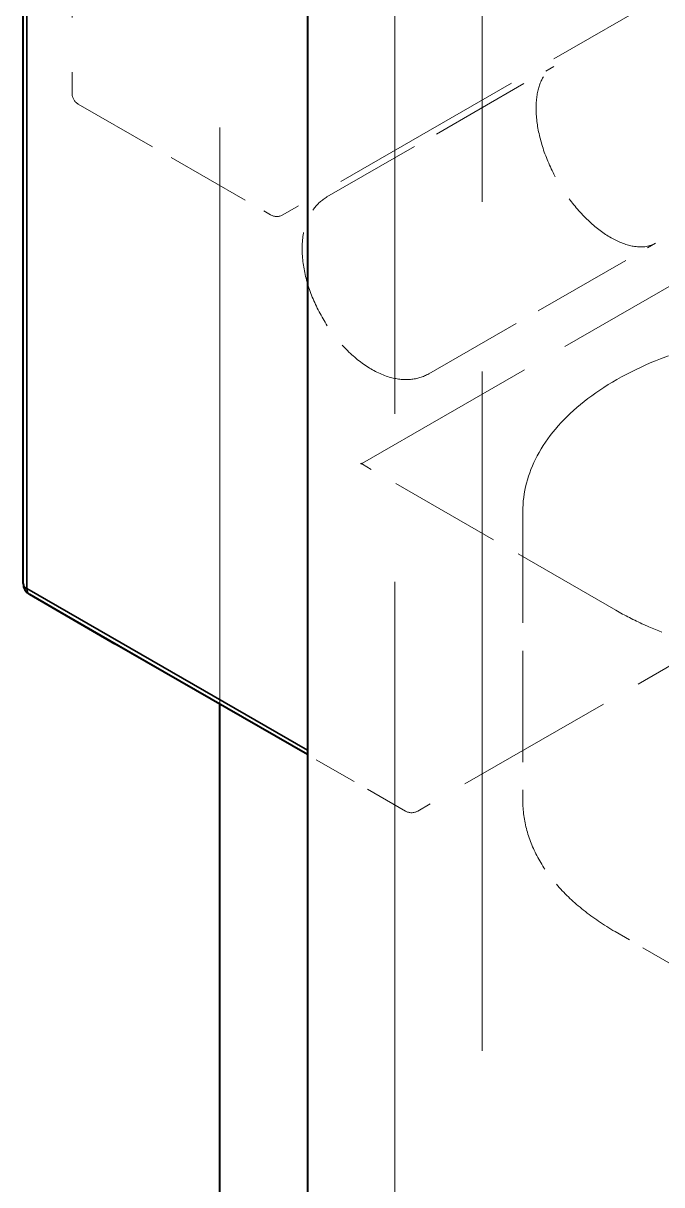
# Model space of a CAD drawing. Header units: millimetres. Extents: x 0 to 2378, y 0 to 1682.
# Drawn here: x 2101.5 to 2105.64, y 1454.48 to 1462 of the extents above; entities that cross this region are included whole.
import ezdxf

# ---------------------------------------------------------------- set-up
doc = ezdxf.new("R2010")
doc.units = ezdxf.units.MM
doc.header["$LTSCALE"] = 2
doc.linetypes.add('DASHED', pattern=[0.2067, 0.1654, -0.0413])
for name, color, linetype, lineweight in [('가려진 것(ISO)', 2, 'DASHED', 18), ('가시적인 것(ISO)', 3, 'Continuous', 40), ('가시적인 좁은 것(ISO)', 3, 'Continuous', 35)]:
    doc.layers.add(name, color=color, linetype=linetype, lineweight=lineweight)

msp = doc.modelspace()

# ---------------------------------------------------------------- linework, layer by layer
at = {"layer": '가려진 것(ISO)', "ltscale": 13.16608}
msp.add_line((2103.9086, 1410.4833), (2103.9086, 1535.0775), dxfattribs=at)
at = {"layer": '가려진 것(ISO)', "ltscale": 13.288179}
msp.add_line((2104.4743, 1514.6767), (2104.4743, 1447.3108), dxfattribs=at)
at = {"layer": '가려진 것(ISO)', "ltscale": 11.282131}
msp.add_line((2102.7772, 1457.5899), (2102.7772, 1469.0291), dxfattribs=at)
at = {"layer": '가려진 것(ISO)', "ltscale": 4.304514}
msp.add_line((2101.8204, 1465.2386), (2101.8204, 1461.5433), dxfattribs=at)
at = {"layer": '가려진 것(ISO)', "ltscale": 3.847387}
msp.add_line((2106.0416, 1462.4024), (2103.1849, 1460.7573), dxfattribs=at)
at = {"layer": '가려진 것(ISO)', "ltscale": 1.975773}
for p, q in [((2103.4698, 1460.8727), (2104.9369, 1461.7176)), ((2104.1286, 1459.7288), (2105.5956, 1460.5737))]:
    msp.add_line(p, q, dxfattribs=at)
at = {"layer": '가려진 것(ISO)', "ltscale": 1.676033}
msp.add_line((2101.8605, 1461.4739), (2103.105, 1460.7573), dxfattribs=at)
at = {"layer": '가려진 것(ISO)', "ltscale": 3.656918}
msp.add_line((2103.699, 1459.1509), (2106.4143, 1460.7145), dxfattribs=at)
at = {"layer": '가려진 것(ISO)', "ltscale": 2.209348}
msp.add_line((2105.3395, 1458.1983), (2103.699, 1459.143), dxfattribs=at)
at = {"layer": '가려진 것(ISO)', "ltscale": 2.177789}
msp.add_line((2104.737, 1458.8369), (2104.737, 1456.9673), dxfattribs=at)
at = {"layer": '가려진 것(ISO)', "ltscale": 3.130138}
msp.add_line((2106.381, 1458.2374), (2104.0568, 1456.899), dxfattribs=at)
at = {"layer": '가려진 것(ISO)', "ltscale": 0.85385}
msp.add_line((2103.977, 1456.899), (2103.3429, 1457.2641), dxfattribs=at)
at = {"layer": '가려진 것(ISO)', "ltscale": 0.744879}
msp.add_line((2105.7267, 1455.8914), (2105.334, 1456.1193), dxfattribs=at)
at = {"layer": '가려진 것(ISO)', "ltscale": 0.079769}
msp.add_arc((2101.9004, 1461.5433), 0.08, 180, 240.06401, dxfattribs=at)
at = {"layer": '가려진 것(ISO)', "ltscale": 0.079514}
for centre in [(2103.1449, 1460.8266), (2104.0169, 1456.9683)]:
    msp.add_arc(centre, 0.08, 240.06401, 299.93599, dxfattribs=at)
at = {"layer": '가려진 것(ISO)', "ltscale": 8.03054e-05}
msp.add_arc((2102.1376, 1458.0506), 0.08, 239.92841, 240.06401, dxfattribs=at)
at = {"layer": '가려진 것(ISO)', "ltscale": 2.043458}
msp.add_open_spline([(2105.5956, 1460.5737), (2105.5598, 1460.5531), (2105.5154, 1460.5446), (2105.4192, 1460.5587), (2105.3732, 1460.5741), (2105.2793, 1460.6237), (2105.2317, 1460.6569), (2105.1386, 1460.739), (2105.0931, 1460.788), (2105.0092, 1460.8973), (2104.9709, 1460.9576), (2104.9062, 1461.083), (2104.8797, 1461.148), (2104.8415, 1461.2753), (2104.8295, 1461.3375), (2104.8206, 1461.4519), (2104.8235, 1461.5041), (2104.8416, 1461.5936), (2104.8569, 1461.6307), (2104.8933, 1461.6852), (2104.9136, 1461.7042), (2104.9369, 1461.7176)], degree=3, knots=[0.787332, 0.787332, 0.787332, 0.787332, 1.215342, 1.215342, 1.529698, 1.529698, 1.8293, 1.8293, 2.131778, 2.131778, 2.437308, 2.437308, 2.74348, 2.74348, 3.047654, 3.047654, 3.348132, 3.348132, 3.650445, 3.650445, 3.928925, 3.928925, 3.928925, 3.928925], dxfattribs=at)
at = {"layer": '가려진 것(ISO)', "ltscale": 1.922212}
msp.add_open_spline([(2104.1286, 1459.7288), (2104.0928, 1459.7082), (2104.0524, 1459.696), (2103.9653, 1459.6883), (2103.9185, 1459.6941), (2103.8194, 1459.7236), (2103.767, 1459.7497), (2103.6643, 1459.8198), (2103.6141, 1459.8644), (2103.5222, 1459.9663), (2103.4805, 1460.0235), (2103.409, 1460.1448), (2103.3793, 1460.2089), (2103.3344, 1460.3384), (2103.3193, 1460.4039), (2103.3062, 1460.5309), (2103.3082, 1460.5923), (2103.3318, 1460.7038), (2103.3528, 1460.7543), (2103.4076, 1460.8274), (2103.4366, 1460.8536), (2103.4698, 1460.8727)], degree=3, knots=[0.787332, 0.787332, 0.787332, 0.787332, 1.048832, 1.048832, 1.334603, 1.334603, 1.662224, 1.662224, 2.002986, 2.002986, 2.341105, 2.341105, 2.677432, 2.677432, 3.015226, 3.015226, 3.355955, 3.355955, 3.685969, 3.685969, 3.928925, 3.928925, 3.928925, 3.928925], dxfattribs=at)
at = {"layer": '가려진 것(ISO)', "ltscale": 4.435721}
for points, knots in [([(2104.737, 1458.8369), (2104.737, 1458.96), (2104.7692, 1459.0827), (2104.8941, 1459.318), (2104.9893, 1459.43), (2105.2354, 1459.6339), (2105.3887, 1459.7246), (2105.7359, 1459.8729), (2105.9298, 1459.9302), (2106.3377, 1460.0058), (2106.5514, 1460.0242), (2106.9778, 1460.0207), (2107.1903, 1459.9989), (2107.5936, 1459.917), (2107.7843, 1459.8568), (2108.0174, 1459.7516), (2108.0776, 1459.7209), (2108.1346, 1459.688)], [0.785398, 0.785398, 0.785398, 0.785398, 1.082001, 1.082001, 1.392925, 1.392925, 1.718063, 1.718063, 2.044756, 2.044756, 2.3703, 2.3703, 2.695372, 2.695372, 3.021001, 3.021001, 3.141593, 3.141593, 3.141593, 3.141593]), ([(2108.737, 1459.0495), (2108.737, 1458.9264), (2108.7048, 1458.8037), (2108.58, 1458.5684), (2108.4848, 1458.4563), (2108.2387, 1458.2525), (2108.0854, 1458.1618), (2107.7382, 1458.0135), (2107.5443, 1457.9562), (2107.1364, 1457.8806), (2106.9226, 1457.8622), (2106.4963, 1457.8657), (2106.2838, 1457.8875), (2105.8805, 1457.9694), (2105.6898, 1458.0296), (2105.4567, 1458.1348), (2105.3965, 1458.1655), (2105.3395, 1458.1983)], [5.497787, 5.497787, 5.497787, 5.497787, 5.79439, 5.79439, 6.105314, 6.105314, 6.430452, 6.430452, 6.757145, 6.757145, 7.082689, 7.082689, 7.407761, 7.407761, 7.73339, 7.73339, 7.853982, 7.853982, 7.853982, 7.853982])]:
    msp.add_open_spline(points, degree=3, knots=knots, dxfattribs=at)
at = {"layer": '가려진 것(ISO)', "ltscale": 0.091428}
msp.add_open_spline([(2103.699, 1459.1509), (2103.6969, 1459.1497), (2103.6947, 1459.1488), (2103.6909, 1459.1478), (2103.6894, 1459.1477), (2103.6878, 1459.1477), (2103.6877, 1459.1478), (2103.6888, 1459.1475), (2103.6901, 1459.1472), (2103.6938, 1459.1457), (2103.6962, 1459.1446), (2103.699, 1459.143)], degree=3, knots=[3.9289245, 3.9289245, 3.9289245, 3.9289245, 4.0856174, 4.0856174, 4.2423103, 4.2423103, 4.3990032, 4.3990032, 4.5556961, 4.5556961, 4.712389, 4.712389, 4.712389, 4.712389], dxfattribs=at)
at = {"layer": '가려진 것(ISO)', "ltscale": 1.482217}
msp.add_open_spline([(2105.334, 1456.1193), (2105.2604, 1456.162), (2105.1923, 1456.2082), (2105.0685, 1456.307), (2105.0128, 1456.3595), (2104.9156, 1456.47), (2104.8741, 1456.528), (2104.8066, 1456.6482), (2104.7807, 1456.7105), (2104.7459, 1456.8376), (2104.737, 1456.9024), (2104.737, 1456.9673)], degree=3, knots=[0.0038529, 0.0038529, 0.0038529, 0.0038529, 0.1601619, 0.1601619, 0.316471, 0.316471, 0.4727801, 0.4727801, 0.6290891, 0.6290891, 0.7853982, 0.7853982, 0.7853982, 0.7853982], dxfattribs=at)
at = {"layer": '가시적인 것(ISO)'}
for p, q in [((2103.3429, 1515.3307), (2103.3429, 1446.6568)), ((2101.5045, 1458.3708), (2101.5045, 1467.1462)), ((2101.5444, 1458.3016), (2102.0975, 1457.9813)), ((2103.3429, 1457.2641), (2102.0977, 1457.9812)), ((2102.7772, 1409.8293), (2102.7772, 1457.5899))]:
    msp.add_line(p, q, dxfattribs=at)
msp.add_arc((2101.5845, 1458.3708), 0.08, 180, 239.92841, dxfattribs=at)
at = {"layer": '가시적인 좁은 것(ISO)'}
for p, q in [((2101.5279, 1458.3383), (2101.5279, 1467.1136)), ((2101.5279, 1458.3383), (2103.3429, 1457.293)), ((2101.5445, 1458.3016), (2103.3429, 1457.2659)), ((2101.5445, 1458.3016), (2102.0976, 1457.9813)), ((2103.3429, 1457.2641), (2102.0976, 1457.9813))]:
    msp.add_line(p, q, dxfattribs=at)
for major_axis, ratio, start_param, end_param in [((-0.08, 0), 0.575862, 0, 0.785398), ((-0.0399, -0.0693), 0.578093, 5.495853, 6.281252), ((-0.0401, -0.0692), 0.620579, 0, 0.002012)]:
    msp.add_ellipse((2101.5845, 1458.3708), major_axis=major_axis, ratio=ratio, start_param=start_param, end_param=end_param, dxfattribs=at)

doc.saveas('drawing.dxf')
